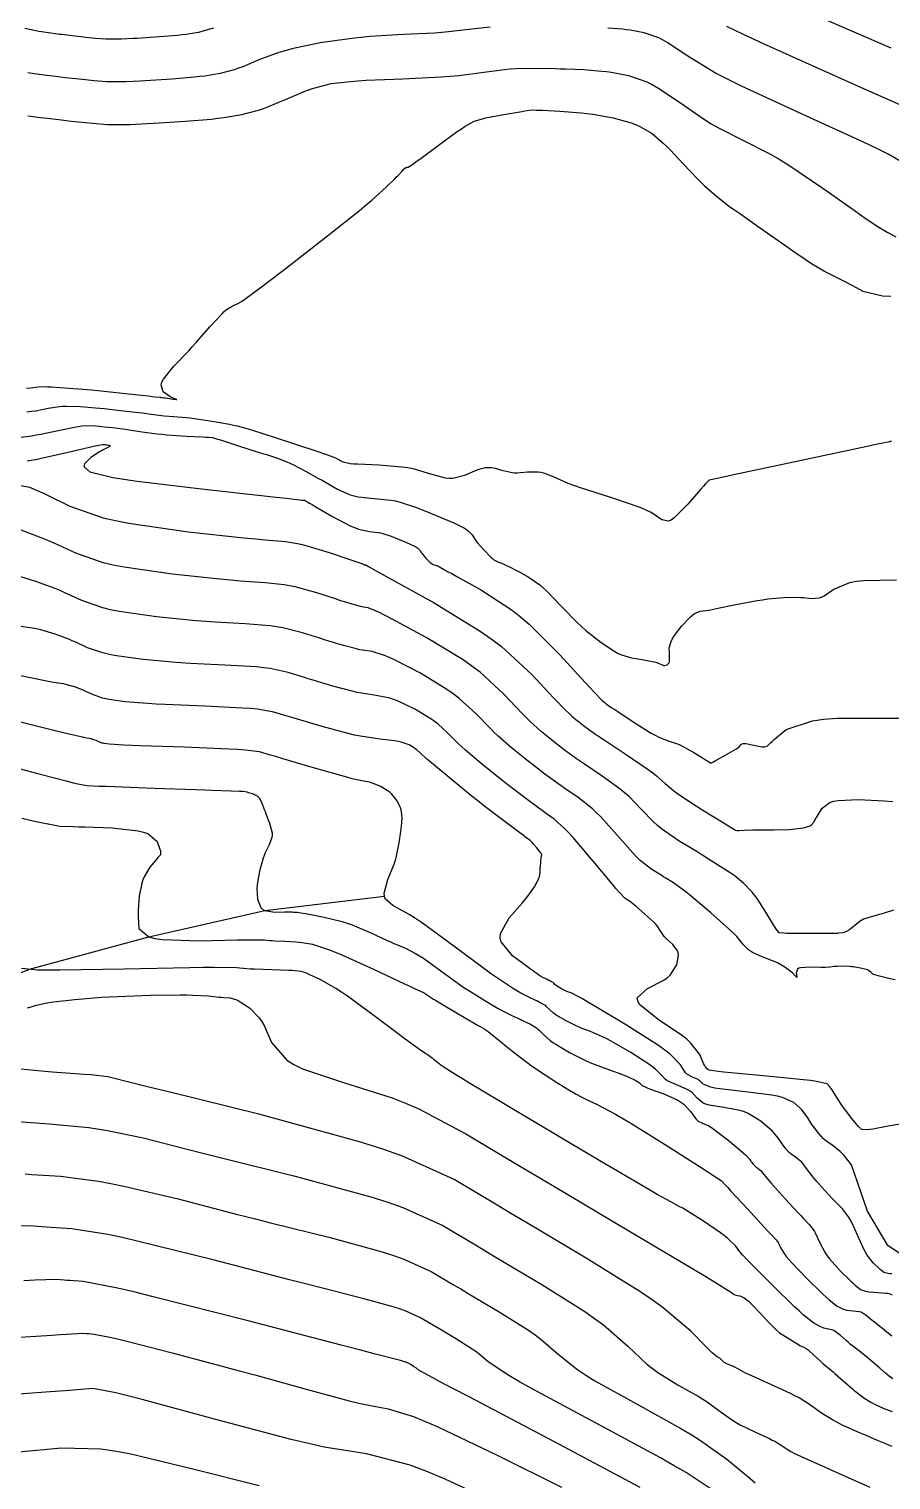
# Model space of a CAD drawing. Header units: metres. Extents: x 837475 to 838479, y 1189012 to 1191015.
# Drawn here: x 837875.2 to 837931.9, y 1190112.8 to 1190208.2 of the extents above; entities that cross this region are included whole.
import ezdxf

# ---------------------------------------------------------------- set-up
doc = ezdxf.new("R2010")
doc.units = ezdxf.units.M
doc.header["$LTSCALE"] = 0.3
for name, color, linetype in [('COTAS 10', 1, 'Continuous'), ('COTAS INT', 252, 'Continuous'), ('DRENAJE', 5, 'Continuous')]:
    doc.layers.add(name, color=color, linetype=linetype)

msp = doc.modelspace()

# ---------------------------------------------------------------- linework, layer by layer
at = {"layer": 'COTAS 10'}
for points, elevation in [([(837875.024, 1190184.614), (837875.284, 1190184.643), (837875.794, 1190184.713), (837876.214, 1190184.725), (837876.416, 1190184.719), (837876.656, 1190184.707), (837877.835, 1190184.63), (837879.298, 1190184.509), (837879.717, 1190184.47), (837880.142, 1190184.429), (837881.726, 1190184.261), (837883.037, 1190184.113), (837883.29, 1190184.084), (837883.494, 1190184.061), (837883.834, 1190184.022), (837883.863, 1190184.018), (837883.881, 1190184.016), (837883.918, 1190184.014), (837884.035, 1190183.998), (837884.096, 1190183.989), (837884.168, 1190183.978), (837884.528, 1190183.921), (837884.839, 1190183.874), (837884.88, 1190183.87), (837884.901, 1190183.87), (837884.815, 1190183.899), (837884.563, 1190184.007), (837884.48, 1190184.056), (837884.39, 1190184.114), (837884.02, 1190184.392), (837883.878, 1190184.852), (837883.934, 1190185.024), (837884.03, 1190185.215), (837884.721, 1190186.066), (837885.666, 1190187.058), (837885.924, 1190187.337), (837886.18, 1190187.618), (837887.09, 1190188.651), (837887.858, 1190189.498), (837888.025, 1190189.661), (837888.172, 1190189.793), (837888.539, 1190190.016), (837888.968, 1190190.213), (837889.155, 1190190.33), (837889.372, 1190190.473), (837890.399, 1190191.216), (837891.835, 1190192.312), (837892.308, 1190192.679), (837892.815, 1190193.073), (837894.92, 1190194.722), (837896.911, 1190196.315), (837897.347, 1190196.673), (837897.731, 1190196.995), (837898.701, 1190197.858), (837899.244, 1190198.396), (837899.359, 1190198.514), (837899.46, 1190198.617), (837899.698, 1190198.877), (837899.825, 1190199.019), (837899.855, 1190199.048), (837899.883, 1190199.073), (837899.968, 1190199.124), (837900.035, 1190199.143), (837900.053, 1190199.147), (837900.07, 1190199.151), (837900.126, 1190199.159), (837900.458, 1190199.38), (837900.649, 1190199.517), (837900.882, 1190199.687), (837902.084, 1190200.578), (837903.347, 1190201.497), (837903.62, 1190201.685), (837903.86, 1190201.845), (837904.448, 1190202.181), (837904.996, 1190202.343), (837905.21, 1190202.393), (837905.451, 1190202.445), (837906.548, 1190202.649), (837907.58, 1190202.824), (837907.781, 1190202.857), (837907.945, 1190202.884), (837908.229, 1190202.926), (837908.542, 1190202.912), (837908.724, 1190202.903), (837908.947, 1190202.893), (837910.095, 1190202.837), (837911.493, 1190202.727), (837911.873, 1190202.681), (837912.25, 1190202.63), (837913.587, 1190202.39), (837914.782, 1190202.062), (837915.069, 1190201.954), (837915.337, 1190201.839), (837916.15, 1190201.363), (837916.888, 1190200.737), (837917.11, 1190200.527), (837917.339, 1190200.302), (837918.227, 1190199.357), (837919.13, 1190198.396), (837919.367, 1190198.16), (837919.6, 1190197.937), (837920.394, 1190197.242), (837921.026, 1190196.741), (837921.156, 1190196.641), (837921.265, 1190196.557), (837921.498, 1190196.393), (837921.902, 1190196.121), (837922.12, 1190195.969), (837922.384, 1190195.783), (837923.721, 1190194.837), (837925.164, 1190193.822), (837925.494, 1190193.593), (837925.794, 1190193.387), (837926.629, 1190192.831), (837927.273, 1190192.441), (837927.453, 1190192.339), (837927.634, 1190192.239), (837928.291, 1190191.902), (837928.957, 1190191.568), (837929.143, 1190191.47), (837929.329, 1190191.37), (837930.006, 1190190.991), (837931.29, 1190190.705), (837931.858, 1190190.664)], 1700), ([(837932.018, 1190150.302), (837931.417, 1190150.112), (837931.257, 1190150.065), (837931.099, 1190150.02), (837930.549, 1190149.876), (837930.059, 1190149.71), (837929.939, 1190149.651), (837929.825, 1190149.586), (837929.471, 1190149.303), (837929.16, 1190149.034), (837929.075, 1190148.978), (837928.989, 1190148.93), (837928.682, 1190148.824), (837928.402, 1190148.783), (837928.333, 1190148.776), (837928.269, 1190148.77), (837928.067, 1190148.766), (837927.68, 1190148.772), (837927.497, 1190148.772), (837927.282, 1190148.773), (837926.236, 1190148.772), (837925.206, 1190148.776), (837925.001, 1190148.779), (837924.832, 1190148.784), (837924.512, 1190148.808), (837924.321, 1190149.035), (837924.234, 1190149.167), (837924.131, 1190149.329), (837923.633, 1190150.163), (837923.05, 1190151.08), (837922.893, 1190151.295), (837922.738, 1190151.492), (837922.194, 1190152.062), (837921.606, 1190152.529), (837921.422, 1190152.662), (837921.23, 1190152.797), (837920.462, 1190153.295), (837919.563, 1190153.849), (837919.288, 1190154.019), (837919.001, 1190154.196), (837917.874, 1190154.893), (837916.77, 1190155.658), (837916.499, 1190155.878), (837916.242, 1190156.101), (837915.44, 1190156.934), (837914.618, 1190157.789), (837914.35, 1190158.026), (837914.063, 1190158.264), (837912.878, 1190159.121), (837911.716, 1190159.899), (837911.443, 1190160.086), (837911.192, 1190160.26), (837910.461, 1190160.786), (837909.859, 1190161.247), (837909.689, 1190161.38), (837909.518, 1190161.515), (837908.886, 1190162.025), (837908.117, 1190162.727), (837907.859, 1190162.983), (837907.582, 1190163.266), (837906.416, 1190164.511), (837904.844, 1190165.947), (837904.311, 1190166.349), (837903.735, 1190166.754), (837901.3, 1190168.236), (837899.065, 1190169.444), (837898.616, 1190169.676), (837898.239, 1190169.864), (837897.492, 1190170.175), (837897.189, 1190170.218), (837897.093, 1190170.238), (837896.991, 1190170.261), (837896.58, 1190170.37), (837895.932, 1190170.571), (837895.68, 1190170.651), (837895.398, 1190170.742), (837894.117, 1190171.157), (837892.694, 1190171.555), (837892.321, 1190171.635), (837891.958, 1190171.701), (837890.722, 1190171.828), (837889.07, 1190171.939), (837888.444, 1190171.994), (837887.745, 1190172.061), (837884.611, 1190172.391), (837881.441, 1190172.845), (837880.718, 1190172.991), (837880.064, 1190173.144), (837878.263, 1190173.768), (837876.84, 1190174.43), (837876.424, 1190174.607), (837875.998, 1190174.782), (837874.381, 1190175.393)], 1710), ([(837873.275, 1190159.944), (837875.927, 1190159.249), (837877.73, 1190158.775), (837878.093, 1190158.685), (837878.396, 1190158.611), (837878.999, 1190158.492), (837879.807, 1190158.465), (837880.24, 1190158.45), (837880.764, 1190158.432), (837883.413, 1190158.336), (837886.159, 1190158.238), (837886.744, 1190158.217), (837887.253, 1190158.199), (837888.458, 1190158.156), (837889.036, 1190158.134), (837889.15, 1190158.129), (837889.243, 1190158.124), (837889.412, 1190158.109), (837889.509, 1190158.08), (837889.557, 1190158.066), (837889.613, 1190158.049), (837889.893, 1190157.966), (837890.192, 1190157.812), (837890.26, 1190157.75), (837890.322, 1190157.68), (837890.496, 1190157.358), (837890.655, 1190156.922), (837890.709, 1190156.781), (837890.766, 1190156.631), (837891.008, 1190156.013), (837891.168, 1190155.383), (837891.175, 1190155.225), (837891.165, 1190155.074), (837890.99, 1190154.589), (837890.723, 1190154.072), (837890.654, 1190153.901), (837890.587, 1190153.719), (837890.364, 1190152.961), (837890.213, 1190152.155), (837890.192, 1190151.942), (837890.18, 1190151.734), (837890.211, 1190151.021), (837890.439, 1190150.476), (837890.551, 1190150.373), (837890.685, 1190150.292), (837891.347, 1190150.174), (837892.007, 1190150.188), (837892.14, 1190150.19), (837892.251, 1190150.191), (837892.473, 1190150.187), (837892.577, 1190150.178), (837892.614, 1190150.176), (837892.655, 1190150.174), (837892.831, 1190150.168), (837893.223, 1190150.116), (837893.4, 1190150.085), (837893.606, 1190150.048), (837894.595, 1190149.854), (837895.778, 1190149.551), (837896.106, 1190149.445), (837896.434, 1190149.329), (837897.622, 1190148.832), (837898.694, 1190148.339), (837898.948, 1190148.225), (837899.185, 1190148.122), (837899.889, 1190147.831), (837900.609, 1190147.464), (837900.855, 1190147.312), (837901.122, 1190147.137), (837902.255, 1190146.326), (837903.469, 1190145.443), (837903.787, 1190145.224), (837904.097, 1190145.016), (837905.15, 1190144.355), (837906.045, 1190143.84), (837906.256, 1190143.724), (837906.45, 1190143.619), (837907.018, 1190143.337), (837907.474, 1190143.128), (837907.597, 1190143.07), (837907.72, 1190143.011), (837908.154, 1190142.799), (837908.549, 1190142.563), (837908.647, 1190142.49), (837908.74, 1190142.414), (837909.034, 1190142.11), (837909.454, 1190141.734), (837909.627, 1190141.613), (837909.823, 1190141.484), (837910.733, 1190140.955), (837911.786, 1190140.426), (837912.071, 1190140.297), (837912.354, 1190140.176), (837913.357, 1190139.8), (837914.215, 1190139.497), (837914.408, 1190139.422), (837914.581, 1190139.35), (837915.044, 1190139.123), (837915.319, 1190138.948), (837915.374, 1190138.909), (837915.42, 1190138.874), (837915.507, 1190138.782), (837915.74, 1190138.657), (837915.877, 1190138.601), (837916.045, 1190138.536), (837916.915, 1190138.222), (837917.844, 1190137.812), (837918.05, 1190137.686), (837918.233, 1190137.555), (837918.708, 1190137.038), (837919.025, 1190136.59), (837919.108, 1190136.502), (837919.189, 1190136.431), (837919.466, 1190136.303), (837919.881, 1190136.12), (837920.049, 1190136.012), (837920.24, 1190135.88), (837921.123, 1190135.2), (837921.972, 1190134.496), (837922.142, 1190134.349), (837922.283, 1190134.223), (837922.557, 1190133.942), (837922.648, 1190133.803), (837922.673, 1190133.766), (837922.699, 1190133.73), (837922.794, 1190133.605), (837922.9, 1190133.491), (837922.932, 1190133.462), (837922.967, 1190133.434), (837923.104, 1190133.338), (837923.255, 1190133.22), (837923.298, 1190133.178), (837923.341, 1190133.131), (837923.501, 1190132.926), (837923.82, 1190132.536), (837923.963, 1190132.371), (837924.129, 1190132.183), (837924.929, 1190131.301), (837925.749, 1190130.415), (837925.928, 1190130.223), (837926.086, 1190130.055), (837926.487, 1190129.643), (837926.752, 1190129.305), (837926.825, 1190129.184), (837926.898, 1190129.05), (837927.161, 1190128.466), (837927.528, 1190127.776), (837927.667, 1190127.575), (837927.822, 1190127.369), (837928.518, 1190126.593), (837929.21, 1190125.916), (837929.364, 1190125.774), (837929.5, 1190125.651), (837929.856, 1190125.372), (837930.179, 1190125.248), (837930.295, 1190125.223), (837930.423, 1190125.202), (837930.984, 1190125.161), (837931.518, 1190125.13), (837931.629, 1190125.115), (837931.725, 1190125.097), (837931.939, 1190125.011)], 1720), ([(837874.136, 1190136.425), (837876.529, 1190136.262), (837879.127, 1190136.008), (837879.804, 1190135.913), (837880.463, 1190135.806), (837882.687, 1190135.328), (837885.501, 1190134.608), (837886.531, 1190134.349), (837887.67, 1190134.063), (837892.687, 1190132.816), (837897.66, 1190131.456), (837898.771, 1190131.1), (837899.766, 1190130.752), (837902.395, 1190129.57), (837904.534, 1190128.292), (837905.22, 1190127.884), (837905.945, 1190127.453), (837908.901, 1190125.7), (837911.727, 1190123.917), (837912.371, 1190123.466), (837912.954, 1190123.035), (837914.561, 1190121.633), (837915.813, 1190120.46), (837916.173, 1190120.173), (837916.539, 1190119.901), (837917.907, 1190119.057), (837919.181, 1190118.345), (837919.487, 1190118.157), (837919.773, 1190117.973), (837920.638, 1190117.343), (837921.439, 1190116.766), (837921.684, 1190116.615), (837921.939, 1190116.469), (837922.947, 1190115.976), (837923.861, 1190115.563), (837924.057, 1190115.468), (837924.229, 1190115.381), (837924.644, 1190115.134), (837924.894, 1190114.952), (837924.961, 1190114.906), (837925.029, 1190114.862), (837925.267, 1190114.718), (837925.515, 1190114.586), (837925.589, 1190114.55), (837925.665, 1190114.514), (837925.957, 1190114.386), (837926.835, 1190113.998), (837927.28, 1190113.799), (837927.813, 1190113.56), (837930.466, 1190112.363)], 1730), ([(837907.989, 1190110.375), (837902.556, 1190112.902), (837901.343, 1190113.398), (837900.256, 1190113.807), (837897.382, 1190114.549), (837894.601, 1190115.003), (837893.573, 1190115.23), (837892.433, 1190115.5), (837887.382, 1190116.841), (837882.639, 1190118.139), (837881.693, 1190118.382), (837880.907, 1190118.575), (837879.392, 1190118.851), (837877.569, 1190118.706), (837876.588, 1190118.634), (837875.4, 1190118.547), (837869.392, 1190118.118)], 1740)]:
    msp.add_lwpolyline(points, dxfattribs=dict(at, elevation=elevation))
at = {"layer": 'COTAS INT'}
for points, elevation in [([(837931.873, 1190206.984), (837927.003, 1190209.072)], 1692), ([(837887.31, 1190208.293), (837887.088, 1190208.219), (837886.336, 1190208.017), (837885.507, 1190207.88), (837885.237, 1190207.847), (837884.949, 1190207.815), (837883.762, 1190207.714), (837882.587, 1190207.637), (837882.306, 1190207.62), (837882.045, 1190207.605), (837881.265, 1190207.568), (837880.607, 1190207.561), (837880.423, 1190207.565), (837880.239, 1190207.573), (837879.569, 1190207.622), (837878.924, 1190207.688), (837878.756, 1190207.706), (837878.593, 1190207.724), (837878.04, 1190207.786), (837877.506, 1190207.849), (837877.354, 1190207.867), (837877.2, 1190207.886), (837876.63, 1190207.955), (837876.014, 1190208.048), (837875.831, 1190208.081), (837875.643, 1190208.117), (837874.92, 1190208.276)], 1694), ([(837905.499, 1190208.359), (837904.111, 1190208.215), (837902.778, 1190208.047), (837902.33, 1190208.009), (837901.847, 1190207.974), (837899.817, 1190207.876), (837897.606, 1190207.744), (837897.008, 1190207.688), (837896.417, 1190207.624), (837894.337, 1190207.32), (837892.479, 1190206.93), (837892.028, 1190206.812), (837891.605, 1190206.688), (837890.308, 1190206.204), (837889.238, 1190205.755), (837888.959, 1190205.653), (837888.687, 1190205.562), (837887.765, 1190205.315), (837886.749, 1190205.148), (837886.418, 1190205.106), (837886.065, 1190205.067), (837884.61, 1190204.943), (837883.17, 1190204.849), (837882.826, 1190204.829), (837882.506, 1190204.811), (837881.55, 1190204.765), (837880.744, 1190204.756), (837880.519, 1190204.762), (837880.293, 1190204.77), (837879.472, 1190204.831), (837878.682, 1190204.912), (837878.476, 1190204.934), (837878.275, 1190204.956), (837877.598, 1190205.032), (837876.943, 1190205.109), (837876.757, 1190205.132), (837876.569, 1190205.154), (837875.87, 1190205.24), (837875.115, 1190205.353)], 1696), ([(837933.627, 1190198.877), (837931.708, 1190199.99), (837930.936, 1190200.381), (837930.059, 1190200.808), (837926.023, 1190202.648), (837921.982, 1190204.503), (837921.103, 1190204.94), (837920.326, 1190205.343), (837918.387, 1190206.52), (837917.195, 1190207.329), (837916.89, 1190207.5), (837916.596, 1190207.648), (837915.626, 1190207.99), (837914.714, 1190208.153), (837914.457, 1190208.188), (837914.198, 1190208.219), (837913.244, 1190208.294)], 1696), ([(837936.176, 1190201.611), (837929.922, 1190204.362), (837923.483, 1190207.253), (837922.171, 1190207.868), (837921.063, 1190208.402)], 1694), ([(837875.11, 1190202.524), (837875.937, 1190202.423), (837876.16, 1190202.396), (837876.381, 1190202.369), (837877.156, 1190202.278), (837877.958, 1190202.187), (837878.195, 1190202.162), (837878.439, 1190202.136), (837879.375, 1190202.04), (837880.347, 1190201.968), (837880.614, 1190201.958), (837880.881, 1190201.951), (837881.835, 1190201.961), (837882.968, 1190202.016), (837883.346, 1190202.037), (837883.753, 1190202.062), (837885.459, 1190202.173), (837887.181, 1190202.319), (837887.599, 1190202.366), (837887.991, 1190202.415), (837889.193, 1190202.613), (837890.285, 1190202.906), (837890.607, 1190203.014), (837890.938, 1190203.134), (837892.204, 1190203.666), (837893.445, 1190204.187), (837893.76, 1190204.3), (837894.062, 1190204.4), (837895.05, 1190204.648), (837896.325, 1190204.795), (837896.809, 1190204.831), (837897.35, 1190204.865), (837899.774, 1190204.972), (837902.289, 1190205.093), (837902.888, 1190205.137), (837903.443, 1190205.185), (837905.095, 1190205.392), (837906.453, 1190205.577), (837906.824, 1190205.61), (837907.191, 1190205.636), (837908.499, 1190205.666), (837909.771, 1190205.638), (837910.116, 1190205.628), (837910.458, 1190205.616), (837911.67, 1190205.566), (837912.845, 1190205.473), (837913.165, 1190205.435), (837913.482, 1190205.391), (837914.606, 1190205.19), (837915.803, 1190204.768), (837916.165, 1190204.586), (837916.541, 1190204.375), (837918.011, 1190203.378), (837919.589, 1190202.284), (837920.034, 1190202.012), (837920.482, 1190201.754), (837922.125, 1190200.934), (837923.943, 1190200.005), (837924.501, 1190199.678), (837925.083, 1190199.32), (837927.38, 1190197.777), (837929.435, 1190196.323), (837929.864, 1190196.022), (837930.233, 1190195.765), (837931.057, 1190195.205), (837931.488, 1190194.944), (837931.608, 1190194.875), (837931.729, 1190194.809), (837932.168, 1190194.584)], 1698), ([(837931.885, 1190181.124), (837931.853, 1190181.123), (837931.846, 1190181.122), (837931.84, 1190181.121), (837931.824, 1190181.114), (837931.815, 1190181.108), (837931.812, 1190181.107), (837931.81, 1190181.106), (837931.803, 1190181.105), (837931.795, 1190181.106), (837931.792, 1190181.106), (837931.789, 1190181.107), (837931.776, 1190181.106), (837930.86, 1190180.912), (837930.287, 1190180.79), (837929.577, 1190180.638), (837925.858, 1190179.843), (837922.134, 1190179.047), (837921.42, 1190178.895), (837920.843, 1190178.773), (837919.903, 1190178.578), (837919.663, 1190178.335), (837919.527, 1190178.183), (837919.361, 1190177.993), (837918.51, 1190177.001), (837917.609, 1190176.093), (837917.411, 1190175.956), (837917.236, 1190175.869), (837916.79, 1190175.972), (837916.095, 1190176.456), (837915.762, 1190176.61), (837915.368, 1190176.772), (837913.439, 1190177.429), (837911.447, 1190178.071), (837911.013, 1190178.224), (837910.63, 1190178.365), (837909.671, 1190178.786), (837909.03, 1190179.045), (837908.846, 1190179.085), (837908.66, 1190179.111), (837907.968, 1190179.091), (837907.291, 1190179.039), (837907.115, 1190179.046), (837906.944, 1190179.061), (837906.368, 1190179.192), (837905.858, 1190179.335), (837905.73, 1190179.359), (837905.606, 1190179.376), (837905.204, 1190179.378), (837904.768, 1190179.277), (837904.624, 1190179.228), (837904.469, 1190179.171), (837903.823, 1190178.888), (837903.048, 1190178.694), (837902.812, 1190178.692), (837902.567, 1190178.712), (837901.604, 1190178.974), (837900.455, 1190179.313), (837900.094, 1190179.381), (837899.713, 1190179.439), (837898.18, 1190179.558), (837896.813, 1190179.617), (837896.538, 1190179.637), (837896.306, 1190179.658), (837895.842, 1190179.749), (837895.661, 1190179.852), (837895.61, 1190179.882), (837895.557, 1190179.911), (837895.36, 1190180.02), (837894.835, 1190180.226), (837894.576, 1190180.317), (837894.268, 1190180.422), (837892.743, 1190180.924), (837891.141, 1190181.441), (837890.784, 1190181.556), (837890.464, 1190181.659), (837889.62, 1190181.93), (837888.889, 1190182.124), (837888.64, 1190182.178), (837888.37, 1190182.234), (837887.23, 1190182.436), (837886.071, 1190182.609), (837885.79, 1190182.645), (837885.526, 1190182.676), (837884.719, 1190182.746), (837884.069, 1190182.791), (837883.904, 1190182.806), (837883.745, 1190182.822), (837883.228, 1190182.89), (837882.631, 1190182.975), (837882.422, 1190183.002), (837882.195, 1190183.031), (837881.215, 1190183.145), (837880.138, 1190183.259), (837879.849, 1190183.287), (837879.565, 1190183.314), (837878.571, 1190183.396), (837877.658, 1190183.422), (837877.424, 1190183.413), (837877.198, 1190183.397), (837876.453, 1190183.281), (837875.625, 1190183.123), (837875.348, 1190183.081), (837875.05, 1190183.04)], 1702), ([(837874.436, 1190181.373), (837875.387, 1190181.499), (837875.672, 1190181.548), (837875.967, 1190181.603), (837877.112, 1190181.848), (837878.183, 1190182.069), (837878.432, 1190182.108), (837878.659, 1190182.137), (837879.306, 1190182.162), (837879.831, 1190182.118), (837879.982, 1190182.105), (837880.134, 1190182.09), (837880.703, 1190182.03), (837881.352, 1190181.948), (837881.555, 1190181.92), (837881.768, 1190181.889), (837882.623, 1190181.758), (837883.628, 1190181.626), (837883.936, 1190181.594), (837884.256, 1190181.565), (837885.521, 1190181.478), (837886.606, 1190181.42), (837886.814, 1190181.409), (837886.981, 1190181.4), (837887.25, 1190181.385), (837887.528, 1190181.298), (837887.701, 1190181.243), (837887.915, 1190181.174), (837889.037, 1190180.817), (837890.266, 1190180.425), (837890.548, 1190180.335), (837890.804, 1190180.253), (837891.52, 1190180.023), (837892.137, 1190179.784), (837892.331, 1190179.697), (837892.536, 1190179.6), (837893.359, 1190179.173), (837894.224, 1190178.694), (837894.456, 1190178.565), (837894.683, 1190178.436), (837895.474, 1190177.984), (837896.308, 1190177.621), (837896.564, 1190177.548), (837896.829, 1190177.489), (837897.876, 1190177.376), (837898.982, 1190177.266), (837899.285, 1190177.208), (837899.587, 1190177.138), (837900.667, 1190176.788), (837901.694, 1190176.37), (837901.963, 1190176.258), (837902.225, 1190176.147), (837903.113, 1190175.76), (837903.812, 1190175.412), (837903.953, 1190175.327), (837904.072, 1190175.246), (837904.317, 1190174.992), (837904.496, 1190174.702), (837904.574, 1190174.598), (837904.664, 1190174.484), (837905.094, 1190173.986), (837905.552, 1190173.519), (837905.66, 1190173.424), (837905.76, 1190173.344), (837906.056, 1190173.178), (837906.322, 1190173.086), (837906.404, 1190173.053), (837906.49, 1190173.016), (837906.827, 1190172.854), (837907.237, 1190172.64), (837907.368, 1190172.57), (837907.506, 1190172.495), (837908.07, 1190172.187), (837908.769, 1190171.689), (837908.993, 1190171.494), (837909.23, 1190171.275), (837910.196, 1190170.28), (837911.235, 1190169.212), (837911.518, 1190168.947), (837911.8, 1190168.696), (837912.802, 1190167.897), (837913.71, 1190167.309), (837913.933, 1190167.19), (837914.144, 1190167.09), (837914.802, 1190166.886), (837915.345, 1190166.806), (837915.483, 1190166.784), (837915.616, 1190166.762), (837916.052, 1190166.684), (837916.405, 1190166.602), (837916.486, 1190166.578), (837916.559, 1190166.554), (837916.763, 1190166.461), (837916.916, 1190166.399), (837916.958, 1190166.394), (837916.999, 1190166.395), (837917.144, 1190166.439), (837917.255, 1190166.544), (837917.275, 1190166.583), (837917.291, 1190166.626), (837917.305, 1190166.814), (837917.293, 1190166.989), (837917.291, 1190167.023), (837917.29, 1190167.05), (837917.29, 1190167.098), (837917.292, 1190167.171), (837917.291, 1190167.215), (837917.29, 1190167.269), (837917.282, 1190167.55), (837917.401, 1190167.979), (837917.479, 1190168.126), (837917.577, 1190168.286), (837918.097, 1190168.968), (837918.679, 1190169.585), (837918.816, 1190169.704), (837918.944, 1190169.8), (837919.318, 1190169.96), (837919.863, 1190170.034), (837920.098, 1190170.076), (837920.369, 1190170.127), (837921.651, 1190170.391), (837923.064, 1190170.661), (837923.418, 1190170.716), (837923.756, 1190170.763), (837924.839, 1190170.86), (837925.711, 1190170.875), (837925.915, 1190170.869), (837926.103, 1190170.86), (837926.65, 1190170.792), (837927.141, 1190170.829), (837927.295, 1190170.885), (837927.456, 1190170.962), (837928.102, 1190171.406), (837929.157, 1190171.851), (837929.576, 1190171.929), (837930.05, 1190171.986), (837932.219, 1190172.029)], 1704), ([(837875.073, 1190179.849), (837875.724, 1190179.959), (837875.996, 1190180.015), (837876.309, 1190180.082), (837877.771, 1190180.416), (837879.168, 1190180.741), (837879.439, 1190180.803), (837879.66, 1190180.852), (837880.042, 1190180.928), (837880.098, 1190180.923), (837880.114, 1190180.922), (837880.13, 1190180.92), (837880.191, 1190180.914), (837880.27, 1190180.904), (837880.298, 1190180.9), (837880.328, 1190180.895), (837880.459, 1190180.875), (837880.535, 1190180.838), (837880.532, 1190180.823), (837880.517, 1190180.807), (837880.374, 1190180.729), (837880.073, 1190180.572), (837879.958, 1190180.505), (837879.829, 1190180.428), (837879.252, 1190180.065), (837878.839, 1190179.659), (837878.814, 1190179.554), (837878.828, 1190179.453), (837879.201, 1190179.118), (837880.706, 1190178.756), (837881.433, 1190178.639), (837882.295, 1190178.513), (837886.532, 1190177.996), (837890.658, 1190177.539), (837891.451, 1190177.452), (837892.093, 1190177.382), (837893.147, 1190177.268), (837893.206, 1190177.265), (837893.221, 1190177.264), (837893.234, 1190177.263), (837893.275, 1190177.258), (837893.307, 1190177.252), (837893.315, 1190177.25), (837893.322, 1190177.247), (837893.345, 1190177.237), (837893.628, 1190177.074), (837893.798, 1190176.976), (837894.009, 1190176.854), (837895.106, 1190176.219), (837896.31, 1190175.583), (837896.59, 1190175.46), (837896.845, 1190175.36), (837897.571, 1190175.193), (837898.139, 1190175.136), (837898.295, 1190175.107), (837898.45, 1190175.071), (837899.004, 1190174.891), (837899.532, 1190174.676), (837899.67, 1190174.619), (837899.804, 1190174.562), (837900.26, 1190174.363), (837900.619, 1190174.185), (837900.691, 1190174.141), (837900.753, 1190174.099), (837900.878, 1190173.969), (837900.97, 1190173.82), (837901.01, 1190173.767), (837901.056, 1190173.708), (837901.277, 1190173.453), (837901.512, 1190173.213), (837901.568, 1190173.164), (837901.619, 1190173.123), (837901.771, 1190173.038), (837901.908, 1190172.991), (837901.95, 1190172.974), (837901.993, 1190172.955), (837902.167, 1190172.872), (837902.705, 1190172.58), (837902.98, 1190172.43), (837903.308, 1190172.25), (837904.946, 1190171.348), (837906.947, 1190170.027), (837907.504, 1190169.583), (837908.062, 1190169.104), (837910.087, 1190167.093), (837911.748, 1190165.275), (837912.076, 1190164.92), (837912.347, 1190164.628), (837912.849, 1190164.105), (837912.977, 1190164.002), (837913.045, 1190163.948), (837913.167, 1190163.855), (837913.516, 1190163.616), (837913.694, 1190163.497), (837913.907, 1190163.355), (837914.971, 1190162.651), (837916.102, 1190161.947), (837916.358, 1190161.805), (837916.589, 1190161.686), (837917.217, 1190161.446), (837917.756, 1190161.271), (837917.932, 1190161.193), (837918.119, 1190161.102), (837918.889, 1190160.664), (837919.572, 1190160.243), (837919.703, 1190160.162), (837919.81, 1190160.096), (837919.988, 1190159.988), (837920.003, 1190159.982), (837920.007, 1190159.98), (837920.01, 1190159.98), (837920.022, 1190159.978), (837920.183, 1190160.063), (837920.403, 1190160.183), (837921.035, 1190160.531), (837921.664, 1190160.899), (837921.783, 1190160.978), (837921.878, 1190161.048), (837922.025, 1190161.218), (837922.145, 1190161.272), (837922.224, 1190161.27), (837922.321, 1190161.259), (837922.838, 1190161.155), (837923.365, 1190161.048), (837923.47, 1190161.036), (837923.557, 1190161.032), (837923.721, 1190161.079), (837923.94, 1190161.306), (837924.061, 1190161.415), (837924.209, 1190161.544), (837924.963, 1190162.178), (837926.69, 1190162.759), (837927.451, 1190162.856), (837928.336, 1190162.924), (837932.554, 1190162.935)], 1706), ([(837874.658, 1190178.224), (837875.225, 1190178.117), (837875.877, 1190177.839), (837876.145, 1190177.714), (837876.451, 1190177.569), (837877.871, 1190176.872), (837880.078, 1190176.108), (837880.88, 1190175.92), (837881.765, 1190175.742), (837885.651, 1190175.185), (837889.324, 1190174.786), (837890.075, 1190174.708), (837890.711, 1190174.645), (837892.048, 1190174.533), (837892.844, 1190174.41), (837893.139, 1190174.34), (837893.466, 1190174.254), (837894.92, 1190173.812), (837896.272, 1190173.366), (837896.537, 1190173.278), (837896.753, 1190173.204), (837897.137, 1190173.064), (837897.201, 1190173.031), (837897.215, 1190173.024), (837897.229, 1190173.019), (837897.267, 1190173.01), (837897.296, 1190173.007), (837897.304, 1190173.006), (837897.313, 1190173.004), (837897.341, 1190172.994), (837897.369, 1190172.983), (837897.383, 1190172.977), (837897.407, 1190172.967), (837897.426, 1190172.958), (837897.429, 1190172.955), (837897.433, 1190172.953), (837897.439, 1190172.946), (837897.444, 1190172.938), (837897.446, 1190172.936), (837897.448, 1190172.933), (837897.46, 1190172.919), (837897.475, 1190172.904), (837897.478, 1190172.902), (837897.486, 1190172.898), (837897.493, 1190172.895), (837897.497, 1190172.893), (837897.506, 1190172.889), (837898.174, 1190172.521), (837901.823, 1190170.509), (837904.86, 1190168.656), (837905.582, 1190168.145), (837906.254, 1190167.635), (837908.252, 1190165.802), (837909.665, 1190164.27), (837909.968, 1190163.951), (837910.232, 1190163.677), (837910.868, 1190163.065), (837911.247, 1190162.759), (837911.35, 1190162.677), (837911.452, 1190162.597), (837911.814, 1190162.32), (837912.435, 1190161.884), (837912.701, 1190161.703), (837913.008, 1190161.497), (837914.456, 1190160.535), (837915.892, 1190159.556), (837916.192, 1190159.339), (837916.449, 1190159.144), (837917.021, 1190158.635), (837917.58, 1190158.149), (837917.827, 1190157.969), (837918.115, 1190157.769), (837919.491, 1190156.883), (837920.817, 1190156.063), (837921.074, 1190155.905), (837921.283, 1190155.777), (837921.637, 1190155.562), (837921.752, 1190155.549), (837921.81, 1190155.548), (837921.879, 1190155.548), (837922.221, 1190155.559), (837922.771, 1190155.576), (837922.972, 1190155.58), (837923.193, 1190155.584), (837924.167, 1190155.594), (837925.14, 1190155.617), (837925.361, 1190155.629), (837925.561, 1190155.642), (837926.111, 1190155.71), (837926.467, 1190155.819), (837926.545, 1190155.858), (837926.615, 1190155.902), (837926.794, 1190156.095), (837926.95, 1190156.368), (837927.005, 1190156.463), (837927.064, 1190156.566), (837927.323, 1190157.006), (837927.863, 1190157.394), (837928.101, 1190157.463), (837928.377, 1190157.516), (837929.69, 1190157.57), (837931.427, 1190157.484), (837931.969, 1190157.45)], 1708), ([(837932.141, 1190145.721), (837931.814, 1190145.8), (837931.094, 1190145.965), (837930.791, 1190146.049), (837930.726, 1190146.076), (837930.671, 1190146.105), (837930.539, 1190146.224), (837930.386, 1190146.345), (837930.317, 1190146.376), (837930.236, 1190146.405), (837929.845, 1190146.5), (837929.386, 1190146.57), (837929.261, 1190146.583), (837929.138, 1190146.594), (837928.702, 1190146.612), (837928.313, 1190146.605), (837928.219, 1190146.6), (837928.132, 1190146.594), (837927.867, 1190146.563), (837927.528, 1190146.538), (837927.394, 1190146.537), (837927.243, 1190146.537), (837926.552, 1190146.558), (837925.92, 1190146.519), (837925.807, 1190146.482), (837925.72, 1190146.433), (837925.629, 1190146.162), (837925.671, 1190145.922), (837925.668, 1190145.893), (837925.658, 1190145.88), (837925.572, 1190145.966), (837925.387, 1190146.174), (837925.316, 1190146.237), (837925.236, 1190146.303), (837924.875, 1190146.563), (837924.393, 1190146.835), (837924.237, 1190146.909), (837924.071, 1190146.982), (837923.392, 1190147.241), (837922.753, 1190147.517), (837922.613, 1190147.601), (837922.489, 1190147.688), (837922.173, 1190148.032), (837921.715, 1190148.574), (837921.501, 1190148.787), (837921.249, 1190149.026), (837920.025, 1190150.118), (837918.753, 1190151.193), (837918.471, 1190151.422), (837918.219, 1190151.622), (837917.564, 1190152.096), (837917.066, 1190152.403), (837916.914, 1190152.497), (837916.755, 1190152.595), (837916.131, 1190152.981), (837915.378, 1190153.577), (837915.138, 1190153.807), (837914.885, 1190154.065), (837913.859, 1190155.233), (837912.788, 1190156.434), (837912.508, 1190156.714), (837912.234, 1190156.971), (837911.3, 1190157.707), (837910.423, 1190158.301), (837910.185, 1190158.468), (837909.948, 1190158.636), (837909.108, 1190159.251), (837908.266, 1190159.896), (837908.028, 1190160.082), (837907.788, 1190160.272), (837906.905, 1190160.986), (837906.003, 1190161.776), (837905.751, 1190162.014), (837905.498, 1190162.261), (837904.58, 1190163.22), (837903.458, 1190164.245), (837903.077, 1190164.533), (837902.666, 1190164.822), (837900.928, 1190165.879), (837899.262, 1190166.747), (837898.896, 1190166.917), (837898.572, 1190167.056), (837897.748, 1190167.301), (837897.124, 1190167.391), (837896.926, 1190167.431), (837896.717, 1190167.478), (837895.872, 1190167.704), (837894.901, 1190167.998), (837894.613, 1190168.088), (837894.316, 1190168.181), (837893.176, 1190168.548), (837891.87, 1190168.874), (837891.469, 1190168.941), (837891.05, 1190168.998), (837889.397, 1190169.124), (837887.429, 1190169.233), (837886.813, 1190169.281), (837886.166, 1190169.336), (837883.571, 1190169.597), (837881.116, 1190169.949), (837880.556, 1190170.061), (837880.05, 1190170.18), (837878.655, 1190170.664), (837877.552, 1190171.176), (837877.23, 1190171.314), (837876.901, 1190171.449), (837875.648, 1190171.922), (837874.304, 1190172.32)], 1712), ([(837932.732, 1190136.273), (837931.666, 1190136.093), (837930.674, 1190135.909), (837930.472, 1190135.881), (837930.302, 1190135.864), (837929.949, 1190135.887), (837929.754, 1190136.054), (837929.683, 1190136.127), (837929.606, 1190136.213), (837929.264, 1190136.621), (837928.88, 1190137.127), (837928.776, 1190137.274), (837928.672, 1190137.423), (837928.305, 1190137.99), (837927.984, 1190138.486), (837927.91, 1190138.591), (837927.843, 1190138.682), (837927.652, 1190138.894), (837926.955, 1190139.044), (837926.568, 1190139.095), (837926.098, 1190139.151), (837923.698, 1190139.389), (837921.324, 1190139.611), (837920.868, 1190139.657), (837920.501, 1190139.696), (837919.904, 1190139.781), (837919.869, 1190139.819), (837919.856, 1190139.829), (837919.84, 1190139.838), (837919.771, 1190139.868), (837919.648, 1190140.029), (837919.598, 1190140.121), (837919.542, 1190140.233), (837919.282, 1190140.807), (837918.68, 1190141.592), (837918.408, 1190141.837), (837918.089, 1190142.095), (837916.558, 1190143.123), (837915.335, 1190144.108), (837915.212, 1190144.339), (837915.182, 1190144.55), (837915.848, 1190145.161), (837916.921, 1190145.695), (837917.146, 1190145.858), (837917.34, 1190146.028), (837917.783, 1190146.699), (837917.887, 1190147.342), (837917.867, 1190147.495), (837917.827, 1190147.636), (837917.508, 1190148.056), (837917.112, 1190148.397), (837917.024, 1190148.489), (837916.945, 1190148.58), (837916.735, 1190148.902), (837916.479, 1190149.273), (837916.371, 1190149.395), (837916.246, 1190149.526), (837915.661, 1190150.067), (837915.088, 1190150.557), (837914.971, 1190150.655), (837914.872, 1190150.737), (837914.666, 1190150.898), (837914.569, 1190150.957), (837914.54, 1190150.975), (837914.509, 1190150.994), (837914.388, 1190151.069), (837913.986, 1190151.495), (837913.778, 1190151.735), (837913.529, 1190152.029), (837912.277, 1190153.531), (837910.958, 1190155.08), (837910.665, 1190155.402), (837910.404, 1190155.679), (837909.723, 1190156.293), (837909.131, 1190156.703), (837908.926, 1190156.85), (837908.704, 1190157.011), (837907.755, 1190157.716), (837906.673, 1190158.545), (837906.367, 1190158.785), (837906.059, 1190159.029), (837904.923, 1190159.946), (837903.888, 1190160.826), (837903.642, 1190161.046), (837903.415, 1190161.256), (837902.744, 1190161.93), (837902.072, 1190162.544), (837901.844, 1190162.716), (837901.598, 1190162.889), (837900.556, 1190163.523), (837899.459, 1190164.051), (837899.177, 1190164.158), (837898.905, 1190164.247), (837898.005, 1190164.428), (837897.059, 1190164.563), (837896.76, 1190164.624), (837896.443, 1190164.696), (837895.163, 1190165.038), (837893.87, 1190165.425), (837893.545, 1190165.524), (837893.235, 1190165.62), (837892.235, 1190165.938), (837891.046, 1190166.192), (837890.616, 1190166.247), (837890.143, 1190166.296), (837888.071, 1190166.419), (837885.789, 1190166.527), (837885.182, 1190166.567), (837884.587, 1190166.61), (837882.532, 1190166.803), (837880.791, 1190167.053), (837880.394, 1190167.132), (837880.035, 1190167.217), (837879.046, 1190167.559), (837878.265, 1190167.923), (837878.037, 1190168.02), (837877.803, 1190168.116), (837876.915, 1190168.451), (837875.962, 1190168.733), (837875.687, 1190168.796), (837875.408, 1190168.852), (837874.359, 1190168.997)], 1714), ([(837933.12, 1190127.281), (837931.654, 1190128.257), (837930.316, 1190130.524), (837929.259, 1190133.551), (837928.771, 1190134.174), (837928.64, 1190134.316), (837928.509, 1190134.445), (837928.051, 1190134.803), (837927.634, 1190135.094), (837927.529, 1190135.181), (837927.429, 1190135.27), (837927.107, 1190135.616), (837926.82, 1190135.994), (837926.742, 1190136.104), (837926.664, 1190136.217), (837926.389, 1190136.641), (837926.084, 1190137.065), (837925.988, 1190137.177), (837925.886, 1190137.286), (837925.476, 1190137.663), (837924.717, 1190137.989), (837924.395, 1190138.067), (837924.025, 1190138.14), (837922.288, 1190138.36), (837920.612, 1190138.551), (837920.282, 1190138.605), (837920.009, 1190138.66), (837919.506, 1190138.866), (837919.324, 1190139.064), (837919.254, 1190139.115), (837919.175, 1190139.163), (837918.819, 1190139.319), (837918.447, 1190139.531), (837918.358, 1190139.614), (837918.275, 1190139.708), (837918.024, 1190140.132), (837917.351, 1190140.833), (837917.001, 1190141.1), (837916.58, 1190141.4), (837914.47, 1190142.746), (837912.353, 1190144.013), (837911.927, 1190144.262), (837911.571, 1190144.466), (837910.867, 1190144.837), (837910.612, 1190144.933), (837910.54, 1190144.963), (837910.468, 1190144.996), (837910.201, 1190145.13), (837909.97, 1190145.265), (837909.92, 1190145.297), (837909.877, 1190145.328), (837909.77, 1190145.423), (837909.695, 1190145.501), (837909.672, 1190145.52), (837909.647, 1190145.538), (837909.547, 1190145.598), (837909.436, 1190145.652), (837909.374, 1190145.682), (837909.258, 1190145.735), (837909.114, 1190145.806), (837909.065, 1190145.833), (837909.011, 1190145.862), (837908.784, 1190145.993), (837908.352, 1190146.286), (837908.169, 1190146.417), (837907.958, 1190146.57), (837906.97, 1190147.307), (837906.227, 1190148.225), (837906.171, 1190148.493), (837906.181, 1190148.767), (837906.757, 1190149.805), (837907.621, 1190150.773), (837907.813, 1190151.002), (837907.983, 1190151.214), (837908.426, 1190151.841), (837908.67, 1190152.3), (837908.716, 1190152.407), (837908.752, 1190152.505), (837908.804, 1190152.785), (837908.801, 1190153.026), (837908.803, 1190153.099), (837908.807, 1190153.175), (837908.831, 1190153.473), (837908.861, 1190153.735), (837908.869, 1190153.788), (837908.876, 1190153.833), (837908.9, 1190153.925), (837908.864, 1190154.021), (837908.833, 1190154.068), (837908.794, 1190154.124), (837908.577, 1190154.4), (837908.344, 1190154.676), (837908.294, 1190154.732), (837908.25, 1190154.78), (837908.145, 1190154.879), (837907.838, 1190155.105), (837907.668, 1190155.232), (837907.461, 1190155.387), (837906.402, 1190156.182), (837905.08, 1190157.194), (837904.706, 1190157.487), (837904.329, 1190157.785), (837902.942, 1190158.906), (837901.773, 1190159.875), (837901.534, 1190160.077), (837901.332, 1190160.251), (837900.909, 1190160.639), (837900.686, 1190160.842), (837900.611, 1190160.899), (837900.529, 1190160.957), (837900.184, 1190161.166), (837899.655, 1190161.355), (837899.458, 1190161.399), (837899.238, 1190161.439), (837898.261, 1190161.555), (837896.995, 1190161.736), (837896.593, 1190161.818), (837896.169, 1190161.913), (837894.455, 1190162.372), (837892.839, 1190162.852), (837892.478, 1190162.961), (837892.154, 1190163.059), (837891.294, 1190163.328), (837890.222, 1190163.51), (837889.764, 1190163.554), (837889.236, 1190163.594), (837886.746, 1190163.715), (837884.148, 1190163.821), (837883.551, 1190163.853), (837883.008, 1190163.885), (837881.492, 1190164.009), (837880.466, 1190164.156), (837880.232, 1190164.203), (837880.021, 1190164.253), (837879.438, 1190164.455), (837878.978, 1190164.669), (837878.843, 1190164.726), (837878.705, 1190164.783), (837878.182, 1190164.981), (837877.62, 1190165.147), (837877.458, 1190165.184), (837877.294, 1190165.217), (837876.676, 1190165.302), (837875.28, 1190165.57), (837874.625, 1190165.718)], 1716), ([(837931.911, 1190126.39), (837931.769, 1190126.402), (837931.648, 1190126.416), (837931.386, 1190126.482), (837931.205, 1190126.624), (837931.136, 1190126.686), (837931.058, 1190126.758), (837930.706, 1190127.102), (837930.301, 1190127.626), (837930.19, 1190127.811), (837930.08, 1190128.014), (837929.685, 1190128.893), (837929.291, 1190129.768), (837929.182, 1190129.969), (837929.072, 1190130.151), (837928.675, 1190130.657), (837928.25, 1190131.083), (837928.123, 1190131.215), (837927.992, 1190131.352), (837927.485, 1190131.896), (837926.99, 1190132.455), (837926.868, 1190132.603), (837926.751, 1190132.747), (837926.38, 1190133.239), (837926.056, 1190133.652), (837925.969, 1190133.747), (837925.882, 1190133.833), (837925.578, 1190134.071), (837925.3, 1190134.264), (837925.231, 1190134.321), (837925.164, 1190134.381), (837924.95, 1190134.611), (837924.76, 1190134.862), (837924.708, 1190134.935), (837924.656, 1190135.01), (837924.473, 1190135.292), (837924.184, 1190135.644), (837924.065, 1190135.763), (837923.929, 1190135.891), (837923.3, 1190136.431), (837922.478, 1190136.935), (837922.222, 1190137.04), (837921.953, 1190137.13), (837920.877, 1190137.332), (837919.901, 1190137.491), (837919.695, 1190137.554), (837919.517, 1190137.625), (837919.107, 1190137.952), (837918.778, 1190138.31), (837918.652, 1190138.4), (837918.509, 1190138.487), (837917.867, 1190138.77), (837917.246, 1190139.033), (837917.117, 1190139.108), (837917.007, 1190139.182), (837916.766, 1190139.457), (837916.385, 1190139.853), (837916.187, 1190140.005), (837915.949, 1190140.174), (837914.757, 1190140.935), (837913.467, 1190141.682), (837913.168, 1190141.842), (837912.893, 1190141.982), (837912.112, 1190142.318), (837911.483, 1190142.554), (837911.306, 1190142.63), (837911.127, 1190142.711), (837910.467, 1190143.043), (837909.896, 1190143.374), (837909.773, 1190143.455), (837909.665, 1190143.531), (837909.402, 1190143.767), (837909.217, 1190143.957), (837909.159, 1190144.005), (837909.098, 1190144.051), (837908.85, 1190144.198), (837908.578, 1190144.332), (837908.501, 1190144.368), (837908.424, 1190144.405), (837908.138, 1190144.536), (837907.782, 1190144.713), (837907.66, 1190144.778), (837907.528, 1190144.851), (837906.967, 1190145.174), (837905.995, 1190145.823), (837905.604, 1190146.102), (837905.161, 1190146.424), (837903.118, 1190147.942), (837901.052, 1190149.445), (837900.593, 1190149.756), (837900.184, 1190150.022), (837899.117, 1190150.604), (837898.611, 1190151.041), (837898.556, 1190151.215), (837898.538, 1190151.413), (837898.78, 1190152.32), (837899.19, 1190153.332), (837899.277, 1190153.596), (837899.354, 1190153.853), (837899.536, 1190154.723), (837899.631, 1190155.471), (837899.652, 1190155.652), (837899.671, 1190155.821), (837899.72, 1190156.335), (837899.69, 1190156.781), (837899.659, 1190156.907), (837899.617, 1190157.034), (837899.385, 1190157.501), (837899.041, 1190157.932), (837898.929, 1190158.036), (837898.811, 1190158.134), (837898.321, 1190158.43), (837897.82, 1190158.64), (837897.693, 1190158.682), (837897.572, 1190158.718), (837897.179, 1190158.791), (837896.434, 1190158.949), (837896.092, 1190159.039), (837895.69, 1190159.148), (837893.746, 1190159.706), (837891.808, 1190160.279), (837891.41, 1190160.397), (837891.072, 1190160.498), (837890.353, 1190160.719), (837889.398, 1190160.829), (837888.911, 1190160.86), (837888.328, 1190160.892), (837885.42, 1190161.01), (837882.507, 1190161.116), (837881.92, 1190161.139), (837881.43, 1190161.16), (837880.452, 1190161.215), (837880.141, 1190161.26), (837880.07, 1190161.274), (837880.006, 1190161.289), (837879.83, 1190161.35), (837879.69, 1190161.415), (837879.649, 1190161.433), (837879.607, 1190161.45), (837879.449, 1190161.51), (837879.279, 1190161.56), (837879.23, 1190161.571), (837879.18, 1190161.581), (837878.992, 1190161.607), (837877.624, 1190161.924), (837876.83, 1190162.117), (837875.855, 1190162.357), (837870.835, 1190163.602)], 1718), ([(837874.717, 1190156.356), (837875.557, 1190156.153), (837877.226, 1190155.823), (837878.115, 1190155.798), (837878.463, 1190155.786), (837878.857, 1190155.773), (837880.648, 1190155.71), (837882.37, 1190155.529), (837882.719, 1190155.441), (837883.014, 1190155.337), (837883.619, 1190154.826), (837883.801, 1190154.314), (837883.828, 1190154.209), (837883.845, 1190154.12), (837883.826, 1190153.931), (837883.669, 1190153.757), (837883.601, 1190153.676), (837883.522, 1190153.581), (837883.143, 1190153.124), (837882.761, 1190152.498), (837882.678, 1190152.297), (837882.606, 1190152.084), (837882.432, 1190151.214), (837882.364, 1190150.314), (837882.359, 1190150.081), (837882.36, 1190149.856), (837882.413, 1190149.103), (837883.079, 1190148.55), (837883.466, 1190148.451), (837883.942, 1190148.375), (837886.394, 1190148.297), (837888.888, 1190148.35), (837889.39, 1190148.357), (837889.81, 1190148.361), (837890.647, 1190148.346), (837891.04, 1190148.312), (837891.18, 1190148.304), (837891.334, 1190148.296), (837892.001, 1190148.272), (837892.743, 1190148.227), (837892.943, 1190148.207), (837893.141, 1190148.183), (837893.839, 1190148.067), (837894.874, 1190147.727), (837895.284, 1190147.562), (837895.749, 1190147.366), (837897.873, 1190146.403), (837899.877, 1190145.461), (837900.265, 1190145.28), (837900.581, 1190145.132), (837901.12, 1190144.883), (837901.203, 1190144.841), (837901.231, 1190144.823), (837901.262, 1190144.803), (837901.392, 1190144.71), (837901.778, 1190144.463), (837901.97, 1190144.346), (837902.199, 1190144.209), (837903.333, 1190143.536), (837904.449, 1190142.88), (837904.667, 1190142.752), (837904.845, 1190142.648), (837905.16, 1190142.469), (837905.27, 1190142.398), (837905.319, 1190142.362), (837905.376, 1190142.32), (837905.648, 1190142.108), (837906.053, 1190141.784), (837906.194, 1190141.67), (837906.347, 1190141.546), (837907.002, 1190141.011), (837907.773, 1190140.411), (837907.999, 1190140.245), (837908.231, 1190140.079), (837909.114, 1190139.484), (837909.895, 1190138.981), (837910.062, 1190138.874), (837910.209, 1190138.781), (837910.562, 1190138.561), (837910.785, 1190138.428), (837910.85, 1190138.389), (837910.916, 1190138.35), (837911.164, 1190138.202), (837911.532, 1190138.007), (837911.674, 1190137.938), (837911.833, 1190137.862), (837912.549, 1190137.534), (837913.758, 1190136.889), (837914.227, 1190136.613), (837914.755, 1190136.296), (837917.148, 1190134.802), (837919.38, 1190133.379), (837919.807, 1190133.106), (837920.15, 1190132.887), (837920.699, 1190132.534), (837920.967, 1190132.241), (837921.133, 1190132.059), (837921.34, 1190131.834), (837922.418, 1190130.659), (837923.522, 1190129.459), (837923.744, 1190129.219), (837923.93, 1190129.019), (837924.299, 1190128.629), (837924.432, 1190128.46), (837924.469, 1190128.399), (837924.505, 1190128.332), (837924.637, 1190128.039), (837924.976, 1190127.537), (837925.144, 1190127.338), (837925.343, 1190127.113), (837926.33, 1190126.083), (837927.363, 1190125.074), (837927.592, 1190124.862), (837927.795, 1190124.679), (837928.325, 1190124.263), (837928.709, 1190124.079), (837928.821, 1190124.044), (837928.935, 1190124.014), (837929.368, 1190123.962), (837929.773, 1190123.914), (837929.87, 1190123.887), (837929.959, 1190123.854), (837930.226, 1190123.685), (837930.619, 1190123.351), (837930.788, 1190123.213), (837930.984, 1190123.056), (837931.909, 1190122.325)], 1722), ([(837931.98, 1190119.492), (837931.677, 1190119.718), (837931.586, 1190119.791), (837931.491, 1190119.87), (837931.12, 1190120.193), (837930.675, 1190120.58), (837930.534, 1190120.698), (837930.384, 1190120.821), (837929.778, 1190121.305), (837929.183, 1190121.78), (837929.041, 1190121.898), (837928.908, 1190122.009), (837928.512, 1190122.36), (837928.193, 1190122.61), (837928.11, 1190122.659), (837928.029, 1190122.698), (837927.753, 1190122.763), (837927.447, 1190122.826), (837927.347, 1190122.864), (837927.239, 1190122.911), (837926.795, 1190123.153), (837926.091, 1190123.707), (837925.819, 1190123.95), (837925.515, 1190124.231), (837924.142, 1190125.573), (837922.864, 1190126.856), (837922.62, 1190127.101), (837922.424, 1190127.298), (837922.113, 1190127.612), (837922.112, 1190127.614), (837922.107, 1190127.619), (837922.102, 1190127.625), (837922.028, 1190127.719), (837921.985, 1190127.776), (837921.931, 1190127.846), (837921.651, 1190128.21), (837921.117, 1190128.736), (837920.902, 1190128.907), (837920.659, 1190129.091), (837919.541, 1190129.849), (837918.414, 1190130.552), (837918.165, 1190130.702), (837917.944, 1190130.831), (837917.375, 1190131.135), (837916.482, 1190131.619), (837916.057, 1190131.862), (837915.556, 1190132.152), (837913.101, 1190133.594), (837910.237, 1190135.294), (837909.477, 1190135.746), (837908.732, 1190136.191), (837906.158, 1190137.73), (837904.111, 1190138.96), (837903.698, 1190139.21), (837903.351, 1190139.42), (837902.65, 1190139.85), (837902.393, 1190140.023), (837902.326, 1190140.071), (837902.26, 1190140.119), (837902.036, 1190140.294), (837901.843, 1190140.451), (837901.797, 1190140.488), (837901.755, 1190140.523), (837901.628, 1190140.625), (837901.46, 1190140.746), (837901.391, 1190140.794), (837901.313, 1190140.847), (837900.951, 1190141.086), (837900.223, 1190141.604), (837899.913, 1190141.832), (837899.557, 1190142.097), (837897.882, 1190143.359), (837896.134, 1190144.639), (837895.732, 1190144.916), (837895.366, 1190145.159), (837894.338, 1190145.754), (837893.661, 1190146.062), (837893.516, 1190146.124), (837893.389, 1190146.176), (837893.083, 1190146.28), (837892.677, 1190146.318), (837892.486, 1190146.328), (837892.262, 1190146.339), (837891.171, 1190146.376), (837890.013, 1190146.418), (837889.747, 1190146.432), (837889.504, 1190146.446), (837888.822, 1190146.505), (837887.369, 1190146.531), (837886.64, 1190146.524), (837885.768, 1190146.512), (837881.441, 1190146.42), (837877.213, 1190146.348), (837876.405, 1190146.349), (837875.753, 1190146.359), (837874.707, 1190146.469)], 1724), ([(837875.098, 1190143.895), (837875.204, 1190143.914), (837875.599, 1190144.031), (837876.244, 1190144.186), (837876.508, 1190144.23), (837876.81, 1190144.274), (837878.207, 1190144.433), (837879.965, 1190144.573), (837880.494, 1190144.604), (837881.041, 1190144.632), (837883.168, 1190144.709), (837885.122, 1190144.736), (837885.559, 1190144.733), (837885.952, 1190144.726), (837886.997, 1190144.664), (837887.668, 1190144.589), (837887.825, 1190144.574), (837887.97, 1190144.561), (837888.391, 1190144.535), (837888.797, 1190144.428), (837888.933, 1190144.364), (837889.079, 1190144.285), (837889.692, 1190143.874), (837890.328, 1190143.219), (837890.488, 1190142.985), (837890.642, 1190142.728), (837891.14, 1190141.613), (837892.14, 1190140.44), (837892.609, 1190140.147), (837893.163, 1190139.868), (837895.86, 1190138.976), (837899.066, 1190137.971), (837899.942, 1190137.622), (837900.811, 1190137.241), (837903.907, 1190135.608), (837907.395, 1190133.524), (837908.513, 1190132.858), (837909.696, 1190132.155), (837914.516, 1190129.296), (837918.762, 1190126.771), (837919.582, 1190126.277), (837920.249, 1190125.874), (837921.376, 1190125.161), (837921.509, 1190125.053), (837921.55, 1190125.031), (837921.592, 1190125.013), (837921.756, 1190124.974), (837921.931, 1190124.939), (837921.981, 1190124.923), (837922.03, 1190124.904), (837922.211, 1190124.812), (837922.483, 1190124.59), (837922.591, 1190124.488), (837922.711, 1190124.37), (837923.263, 1190123.799), (837923.809, 1190123.219), (837923.927, 1190123.095), (837924.03, 1190122.986), (837924.283, 1190122.725), (837924.53, 1190122.523), (837924.63, 1190122.453), (837924.743, 1190122.376), (837925.264, 1190122.044), (837925.77, 1190121.742), (837925.872, 1190121.685), (837925.959, 1190121.638), (837926.138, 1190121.564), (837926.284, 1190121.481), (837926.35, 1190121.43), (837926.428, 1190121.367), (837926.798, 1190121.034), (837927.198, 1190120.668), (837927.293, 1190120.583), (837927.382, 1190120.505), (837927.945, 1190120.037), (837928.055, 1190119.941), (837928.177, 1190119.835), (837928.716, 1190119.352), (837929.298, 1190118.844), (837929.447, 1190118.721), (837929.59, 1190118.605), (837930.065, 1190118.251), (837930.53, 1190117.958), (837930.668, 1190117.881), (837930.809, 1190117.806), (837931.351, 1190117.551), (837931.939, 1190117.333)], 1726), ([(837931.93, 1190115.045), (837931.709, 1190115.132), (837931.51, 1190115.212), (837930.981, 1190115.435), (837930.534, 1190115.632), (837930.388, 1190115.695), (837930.233, 1190115.761), (837929.59, 1190116.03), (837928.918, 1190116.325), (837928.743, 1190116.407), (837928.574, 1190116.49), (837928.003, 1190116.792), (837927.456, 1190117.125), (837927.301, 1190117.226), (837927.145, 1190117.332), (837926.57, 1190117.749), (837925.816, 1190118.23), (837925.547, 1190118.376), (837925.252, 1190118.528), (837923.97, 1190119.121), (837922.757, 1190119.657), (837922.507, 1190119.772), (837922.293, 1190119.873), (837921.827, 1190120.115), (837921.596, 1190120.25), (837921.531, 1190120.282), (837921.464, 1190120.313), (837921.218, 1190120.404), (837920.991, 1190120.499), (837920.937, 1190120.531), (837920.886, 1190120.566), (837920.731, 1190120.714), (837920.605, 1190120.848), (837920.572, 1190120.875), (837920.54, 1190120.897), (837920.428, 1190120.937), (837920.099, 1190121.202), (837919.929, 1190121.365), (837919.725, 1190121.568), (837918.703, 1190122.623), (837916.874, 1190124.168), (837916.16, 1190124.678), (837915.357, 1190125.225), (837911.708, 1190127.498), (837907.82, 1190129.804), (837906.866, 1190130.371), (837905.965, 1190130.908), (837903.151, 1190132.589), (837899.692, 1190134.144), (837898.383, 1190134.602), (837896.922, 1190135.07), (837890.381, 1190136.859), (837884.264, 1190138.373), (837883.071, 1190138.669), (837882.095, 1190138.911), (837880.381, 1190139.338), (837879.638, 1190139.434), (837879.275, 1190139.467), (837878.844, 1190139.503), (837876.72, 1190139.656), (837874.642, 1190139.842)], 1728), ([(837874.95, 1190132.964), (837875.382, 1190132.934), (837877.267, 1190132.805), (837879.754, 1190132.491), (837880.565, 1190132.342), (837881.43, 1190132.168), (837884.994, 1190131.318), (837888.907, 1190130.305), (837889.991, 1190130.028), (837891.076, 1190129.753), (837894.994, 1190128.773), (837898.398, 1190127.842), (837899.159, 1190127.598), (837899.839, 1190127.361), (837901.64, 1190126.551), (837903.104, 1190125.676), (837903.573, 1190125.397), (837904.07, 1190125.102), (837906.093, 1190123.902), (837908.027, 1190122.681), (837908.468, 1190122.373), (837908.868, 1190122.077), (837909.968, 1190121.118), (837911.271, 1190120.08), (837911.799, 1190119.736), (837912.4, 1190119.366), (837915.171, 1190117.825), (837918.049, 1190116.232), (837918.717, 1190115.831), (837919.329, 1190115.446), (837921.073, 1190114.199), (837922.196, 1190113.269), (837922.417, 1190113.085), (837922.598, 1190112.932), (837922.927, 1190112.645)], 1732), ([(837920.169, 1190112.158), (837918.389, 1190113.327), (837917.612, 1190113.78), (837916.712, 1190114.289), (837912.435, 1190116.592), (837908.261, 1190118.831), (837907.426, 1190119.299), (837906.73, 1190119.701), (837905.374, 1190120.603), (837904.781, 1190121.12), (837904.566, 1190121.279), (837904.328, 1190121.446), (837903.285, 1190122.104), (837902.194, 1190122.751), (837901.926, 1190122.91), (837901.674, 1190123.06), (837900.884, 1190123.532), (837899.913, 1190123.969), (837899.546, 1190124.097), (837899.136, 1190124.228), (837897.301, 1190124.73), (837894.482, 1190125.443), (837893.452, 1190125.708), (837892.313, 1190126.002), (837887.301, 1190127.307), (837882.397, 1190128.53), (837881.326, 1190128.772), (837880.381, 1190128.973), (837878.005, 1190129.349), (837876.628, 1190129.443), (837876.313, 1190129.465), (837876.027, 1190129.486), (837875.23, 1190129.548), (837873.947, 1190129.536)], 1734), ([(837915.375, 1190112.345), (837909.699, 1190115.36), (837904.122, 1190118.296), (837903.052, 1190118.862), (837902.188, 1190119.321), (837900.781, 1190120.088), (837900.695, 1190120.163), (837900.663, 1190120.186), (837900.629, 1190120.21), (837900.477, 1190120.306), (837900.319, 1190120.4), (837900.28, 1190120.423), (837900.243, 1190120.445), (837900.128, 1190120.513), (837899.987, 1190120.577), (837899.934, 1190120.595), (837899.875, 1190120.614), (837899.608, 1190120.687), (837897.888, 1190121.134), (837896.912, 1190121.388), (837895.719, 1190121.699), (837889.608, 1190123.297), (837883.364, 1190124.892), (837882.088, 1190125.202), (837881.008, 1190125.455), (837878.742, 1190125.893), (837877.875, 1190125.952), (837877.676, 1190125.966), (837877.496, 1190125.979), (837876.993, 1190126.019), (837875.599, 1190125.971), (837874.857, 1190125.929)], 1736), ([(837869.573, 1190121.892), (837875.26, 1190122.276), (837876.359, 1190122.348), (837877.252, 1190122.405), (837878.757, 1190122.489), (837878.964, 1190122.472), (837879.039, 1190122.467), (837879.121, 1190122.461), (837879.48, 1190122.437), (837880.512, 1190122.231), (837881.018, 1190122.11), (837881.62, 1190121.963), (837884.593, 1190121.201), (837888.133, 1190120.263), (837889.092, 1190120.003), (837890.043, 1190119.745), (837893.405, 1190118.813), (837896.245, 1190118.05), (837896.867, 1190117.898), (837897.418, 1190117.771), (837898.813, 1190117.528), (837900.476, 1190117.013), (837901.195, 1190116.715), (837902.028, 1190116.35), (837905.969, 1190114.472), (837910.205, 1190112.359)], 1738), ([(837874.524, 1190114.69), (837877.33, 1190114.956), (837879.924, 1190114.886), (837880.82, 1190114.759), (837881.794, 1190114.587), (837885.951, 1190113.577), (837890.32, 1190112.472)], 1742)]:
    msp.add_lwpolyline(points, dxfattribs=dict(at, elevation=elevation))
at = {"layer": 'DRENAJE'}
for p, q in [((837890.685, 1190150.292, 1720), (837898.556, 1190151.215, 1718)), ((837883.079, 1190148.55, 1722), (837890.685, 1190150.292, 1720)), ((837875.23, 1190146.414, 1724), (837883.079, 1190148.55, 1722)), ((837865.297, 1190142.429, 1726), (837875.23, 1190146.414, 1724))]:
    msp.add_line(p, q, dxfattribs=at)

doc.saveas('drawing.dxf')
